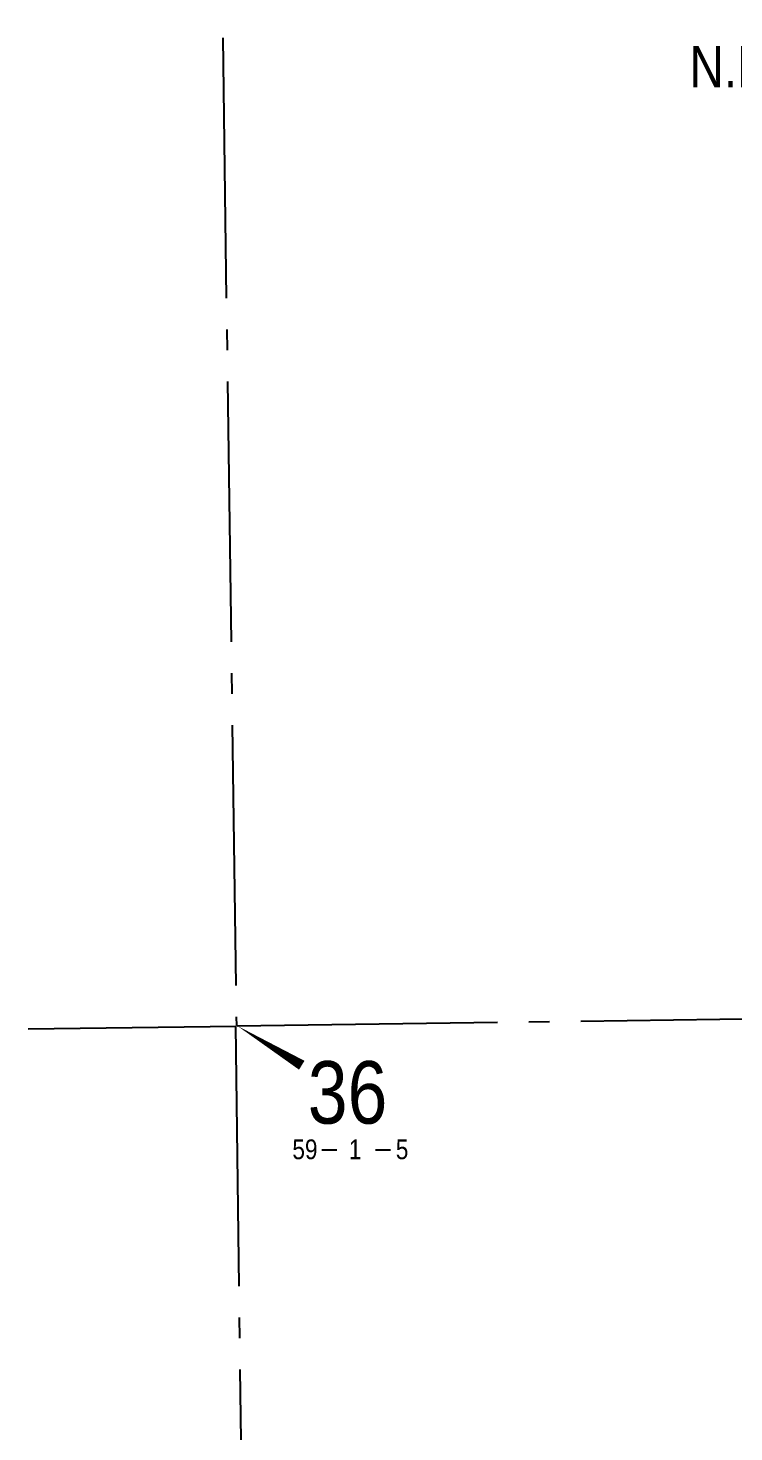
# Model space of a CAD drawing. Extents: x 57693 to 70573, y 5994359 to 6008381.
# Drawn here: x 64254 to 64593, y 5997501 to 5998175 of the extents above; entities that cross this region are included whole.
import ezdxf
from ezdxf.enums import TextEntityAlignment as Align

# ---------------------------------------------------------------- set-up
doc = ezdxf.new("R2010")
doc.units = 0
doc.header["$LTSCALE"] = 5
doc.linetypes.add('foc-QUARTERLINE', pattern=[33, 25, -3, 2, -3])
for name, color, linetype in [('10', 1, 'Continuous'), ('9', 3, 'Continuous'), ('C-SYMBOL', 7, 'Continuous'), ('L-QSEC', 8, 'foc-QUARTERLINE'), ('L-SECLBL', 7, 'Continuous')]:
    doc.layers.add(name, color=color, linetype=linetype)
doc.styles.add('175L', font='ARIALN.TTF', dxfattribs={"height": 10})
doc.styles.add('80L', font='ARIALN.TTF', dxfattribs={"height": 10})
doc.styles.add('SIMPLEX', font='ARIALN.TTF')

# ---------------------------------------------------------------- blocks, each defined once
blk = doc.blocks.new('L-SECLBL')
at = {"layer": '9', "color": 7}
for p, q in [((-5.08, -27.83), (-12.29, -27.83)), ((20.7, -27.83), (13.5, -27.83))]:
    blk.add_line(p, q, dxfattribs=at)
at = {"layer": '10', "color": 2, "style": 'SIMPLEX'}
blk.add_attdef('SEC', text='', height=30, dxfattribs=at).set_placement((0, 0), align=Align.MIDDLE)
at = {"layer": '10', "color": 5, "style": '80L'}
blk.add_attdef('TWP', text='', height=9.5, dxfattribs=at).set_placement((-14.43, -27.37), align=Align.MIDDLE_RIGHT)
blk.add_attdef('RGE', text='', height=9.5, dxfattribs=at).set_placement((3.62, -27.37), align=Align.MIDDLE_CENTER)
blk.add_attdef('MER', text='', height=9.5, dxfattribs=at).set_placement((23.17, -27.37), align=Align.MIDDLE_LEFT)

msp = doc.modelspace()

# ---------------------------------------------------------------- linework, layer by layer
at = {"layer": 'L-QSEC', "flags": 128}
for points in [[(64342.68, 5998500.427), (64353.887, 5997696.281)], [(64354.27, 5997696.158), (65159.629, 5997707.275)], [(64253.834, 5997694.642), (64353.75, 5997696.035)], [(64353.367, 5997696.159), (64364.054, 5996891.95)]]:
    msp.add_lwpolyline(points, dxfattribs=at)
at = {"layer": 'L-SECLBL', "flags": 128}
msp.add_lwpolyline([(64354.27, 5997696.158, 0, 4.996, 0), (64385.255, 5997677.231, 0, 0, 0)], format="xyseb", dxfattribs=at)

# ---------------------------------------------------------------- block references
at = {"layer": 'L-SECLBL', "xscale": 0.999252397, "yscale": 0.999252397, "zscale": 0.999252397}
msp.add_blockref('L-SECLBL', (64407.253, 5997664.219), dxfattribs=at).add_auto_attribs({'SEC': '36', 'TWP': '59', 'RGE': '1', 'MER': '5'})

# ---------------------------------------------------------------- texts
at = {"layer": 'C-SYMBOL', "color": 3, "style": '175L'}
msp.add_text('N.E.1/4 SEC. 36-59-1-W.5M.', height=19.98505, rotation=359.999988, dxfattribs=at).set_placement((64718.979, 5998140.599), align=Align.BOTTOM_CENTER)

doc.saveas('drawing.dxf')
